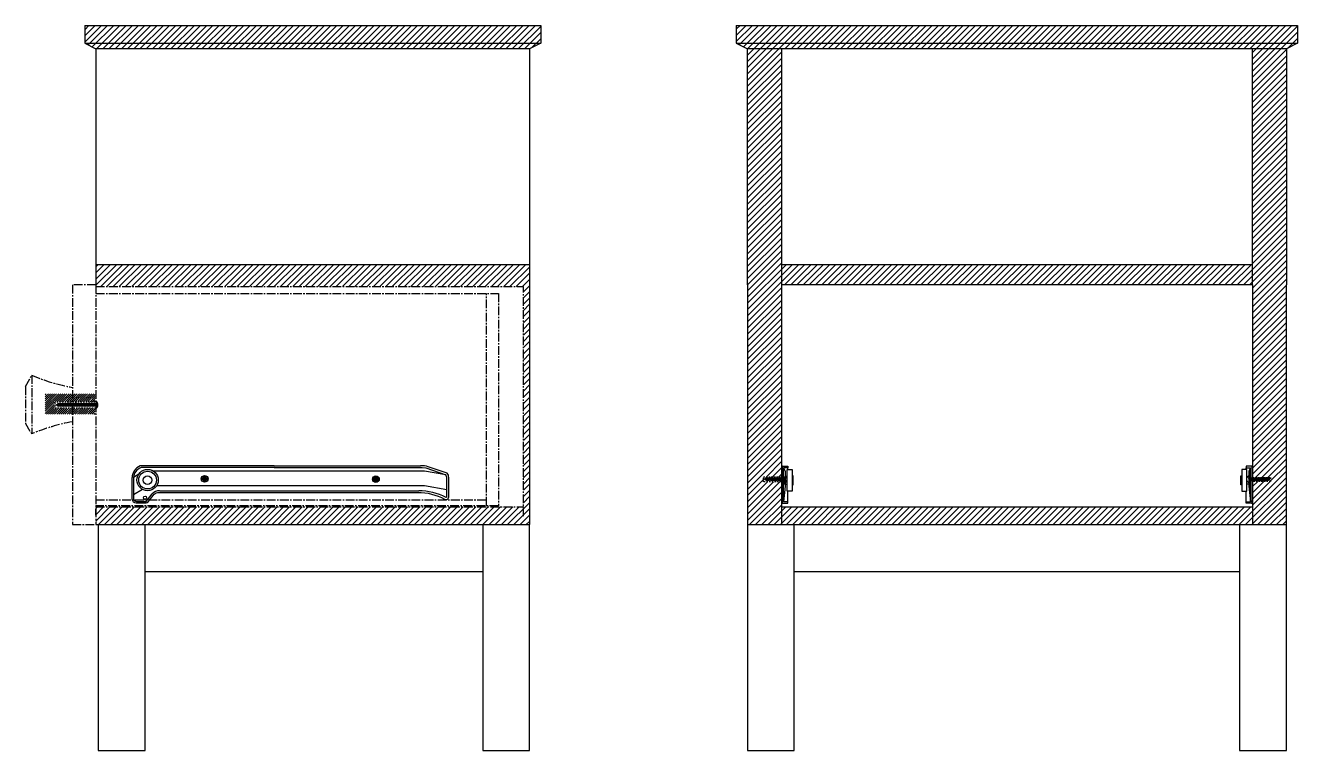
# Model space of a CAD drawing. Header units: centimetres. Extents: x -118 to 1001, y -481 to 203.
# Drawn here: x 528.3 to 637.1, y -131.3 to -69.3 of the extents above; entities that cross this region are included whole.
import ezdxf

# ---------------------------------------------------------------- set-up
doc = ezdxf.new("R2010")
doc.units = ezdxf.units.CM
doc.header["$MEASUREMENT"] = 0
doc.linetypes.add('CENTER2', pattern=[1.125, 0.75, -0.125, 0.125, -0.125])
doc.linetypes.add('HIDDEN2', pattern=[0.1875, 0.125, -0.0625])
for name, color, linetype in [('A-Furn', 8, 'Continuous'), ('binari', 1, 'Continuous'), ('cassetto', 2, 'Continuous'), ('linee di prosp', 6, 'Continuous'), ('linee in prospettp', 252, 'Continuous'), ('retini', 245, 'Continuous'), ('viti e cerniere', 3, 'Continuous')]:
    doc.layers.add(name, color=color, linetype=linetype)

# ---------------------------------------------------------------- blocks, each defined once
blk = doc.blocks.new('binariocomodino')
at = {"layer": 'linee di prosp'}
for p, q in [((0.36, 2.28), (-0.09, 1.98)), ((11.96, 2.84), (0.58, 2.84)), ((11.96, 2.54), (1.61, 2.54)), ((11.96, 2.98), (24.47, 2.98)), ((11.96, 2.84), (24.59, 2.84)), ((24.8, 2.54), (11.96, 2.54)), ((24.59, 2.84), (24.91, 2.81)), ((26.62, 2.22), (24.8, 2.54)), ((24.91, 2.81), (26.62, 2.22)), ((26.71, 1.99), (26.62, 2.22)), ((-0.22, 1.98), (-0.22, 0.17)), ((-0.09, 1.98), (-0.09, 0.17)), ((11.96, 1.27), (1.88, 1.27)), ((24.8, 1.27), (11.96, 1.27)), ((26.71, 0.94), (24.8, 1.27)), ((26.71, 0.33), (26.71, 1.99)), ((0.68, 0.97), (-0.09, 0.52)), ((1, -0.06), (1.52, 0.58)), ((2.16, 0.86), (11.96, 0.86)), ((11.96, 0.86), (24.31, 0.86)), ((11.96, 0.72), (24.23, 0.72)), ((26.65, 0.28), (26.71, 0.33)), ((0.15, -0.19), (1, -0.19)), ((0.18, -0.06), (1, -0.06))]:
    blk.add_line(p, q, dxfattribs=at)
blk.add_lwpolyline([(11.96, 2.98), (0.48, 2.98)], dxfattribs=at)
for points in [[(24.23, 0.72, -0.127421), (26.51, 0.13, 0.641777), (26.88, 0.4), (26.88, 0.4), (26.88, 2, 0.188431), (26.74, 2.35), (26.74, 2.35), (25.13, 2.91, 0.116572), (24.47, 2.98), (24.47, 2.98)], [(1.16, -0.09), (1.68, 0.55, -0.245262), (2.07, 0.72), (2.07, 0.72), (11.96, 0.72)]]:
    blk.add_lwpolyline(points, format="xyb", dxfattribs=at)
for centre, radius in [((1.12, 1.77), 0.91), ((1.12, 1.77), 0.76), ((1.12, 1.77), 0.366), ((6.01, 1.89), 0.194), ((20.66, 1.86), 0.194), ((0.9, 0.26), 0.14)]:
    blk.add_circle(centre, radius, dxfattribs=at)
for centre, radius, start, end in [((0.93, 1.93), 1.14, 112.8559, 177.4408), ((0.9, 1.9), 0.992, 108.7759, 175.2919), ((0.15, 0.18), 0.364, 181.4932, 270.0808), ((0.17, 0.2), 0.256, 186.2821, 273.1893), ((2.11, 0.1), 0.764, 86.8612, 141.065), ((24.31, -4.14), 5, 62.1698, 90), ((0.88, 0.19), 0.392, 287.1811, 315.4213)]:
    blk.add_arc(centre, radius, start, end, dxfattribs=at)
blk = doc.blocks.new('binariocomodinoprosp')
at = {"layer": 'linee di prosp'}
for p, q in [((-0.03, 3.14), (-0.03, 0.02)), ((0, 3.16), (0.47, 3.16)), ((0.1, 0.12), (0.1, 3.02)), ((0.47, 3.02), (0.1, 3.02)), ((0.1, 3.02), (0.23, 2.72)), ((0.23, 2.72), (0.23, 1.45)), ((0.47, 3.16), (0.47, 3.02)), ((0.23, 1.45), (0.1, 0.12)), ((0, 0), (0.47, 0)), ((0.47, 0.12), (0.1, 0.12)), ((0.47, 0), (0.47, 0.12))]:
    blk.add_line(p, q, dxfattribs=at)
for points in [[(0.39, 2.26), (0.18, 2.26), (0.18, 1.63), (0.39, 1.63)], [(0.82, 1.58), (0.92, 1.58), (0.92, 2.33), (0.82, 2.33)]]:
    blk.add_lwpolyline(points, dxfattribs=at)
blk.add_lwpolyline([(0.39, 2.87), (0.82, 2.87), (0.82, 1.03), (0.39, 1.03)], close=True, dxfattribs=at)
for centre, start, end in [((0, 3.13), 87.1352, 172.8843), ((0, 0.03), 198.031, 272.8648)]:
    blk.add_arc(centre, 0.0309, start, end, dxfattribs=at)
at = {"layer": 'linee in prospettp'}
for p, q in [((0.47, 2.87), (0.47, 3.02)), ((0.47, 0.12), (0.47, 1.03))]:
    blk.add_line(p, q, dxfattribs=at)

msp = doc.modelspace()

# ---------------------------------------------------------------- hatches: boundary and pattern name
at = {"layer": 'retini'}
h = msp.add_hatch(dxfattribs=at)
h.set_pattern_fill('ANSI31', color=256, scale=3)
h.paths.add_polyline_path([(572.36, -69.26), (533.36, -69.26), (533.36, -70.76), (572.36, -70.76)])
h.paths.add_polyline_path([(572.36, -70.76), (533.36, -70.76), (534.31, -71.26), (571.4, -71.26)])
h = msp.add_hatch(dxfattribs=at)
h.set_pattern_fill('ANSI31', color=256, scale=3)
h.paths.add_polyline_path([(592.95, -71.26), (590.05, -71.26), (590.05, -91.44), (590.05, -111.94), (592.95, -111.94), (592.95, -108.28), (591.41, -108.28), (591.41, -107.84), (592.95, -107.84), (592.95, -91.44)])
h.paths.add_polyline_path([(636.14, -71.26), (633.24, -71.26), (633.24, -91.44), (633.24, -107.9), (634.79, -107.9), (634.79, -108.24), (633.24, -108.24), (633.24, -111.94), (636.14, -111.94), (636.14, -91.44)])
h.paths.add_polyline_path([(633.24, -89.69), (592.95, -89.69), (592.95, -91.44), (633.24, -91.44)])
h.paths.add_polyline_path([(633.24, -110.43), (592.95, -110.43), (592.95, -111.94), (633.24, -111.94)])
h.paths.add_polyline_path([(637.09, -69.26), (589.09, -69.26), (589.09, -70.76), (637.09, -70.76)])
h.paths.add_polyline_path([(637.09, -70.76), (589.09, -70.76), (590.05, -71.26), (636.14, -71.26)])
h = msp.add_hatch(dxfattribs=at)
h.set_pattern_fill('ANSI31', color=256, scale=3)
h.paths.add_polyline_path([(571.4, -89.69), (534.31, -89.69), (534.31, -91.59), (570.88, -91.59), (570.88, -110.43), (534.31, -110.43), (534.31, -111.94), (571.4, -111.94)])
h = msp.add_hatch(dxfattribs=at)
h.set_pattern_fill('ANSI31', color=256)
h.set_pattern_definition([(45, (405.99261, -134.67835), (-0.08838835, 0.08838835), [])])
h.paths.add_polyline_path([(530.76, -101.42), (532.31, -101.42), (532.31, -100.75), (529.99, -100.75), (529.99, -102.51), (532.31, -102.51), (532.31, -102.02), (530.76, -102.02)])
h.paths.add_polyline_path([(534.26, -102.02), (532.31, -102.02), (532.31, -102.51), (534.26, -102.51)])
h.paths.add_polyline_path([(534.26, -100.75), (532.31, -100.75), (532.31, -101.42), (534.26, -101.43)])

# ---------------------------------------------------------------- linework, layer by layer
at = {"layer": 'A-Furn'}
for p, q in [((533.36, -69.26), (533.36, -70.76)), ((533.36, -69.26), (572.36, -69.26)), ((572.36, -69.26), (572.36, -70.76)), ((589.09, -69.26), (637.09, -69.26)), ((589.09, -69.26), (589.09, -70.76)), ((637.09, -69.26), (637.09, -70.76)), ((533.36, -70.76), (534.31, -71.26)), ((571.4, -71.26), (534.31, -71.26)), ((534.31, -71.26), (534.31, -91.6)), ((572.36, -70.76), (571.4, -71.26)), ((571.4, -71.26), (571.4, -111.94)), ((589.09, -70.76), (590.05, -71.26)), ((636.14, -71.26), (590.05, -71.26)), ((637.09, -70.76), (636.14, -71.26)), ((534.31, -89.69), (571.4, -89.69)), ((592.95, -89.69), (633.24, -89.69)), ((590.05, -91.44), (590.05, -111.94)), ((633.24, -91.44), (592.95, -91.44)), ((592.95, -91.44), (592.95, -111.94)), ((633.24, -91.44), (633.24, -111.94)), ((636.14, -111.94), (636.14, -91.44)), ((592.95, -110.43), (633.24, -110.43)), ((534.31, -111.94), (571.4, -111.94)), ((590.05, -111.94), (636.14, -111.94))]:
    msp.add_line(p, q, dxfattribs=at)
at = {"layer": 'A-Furn', "linetype": 'CENTER2'}
for p, q in [((534.31, -91.59), (570.88, -91.59)), ((570.88, -111.23), (570.88, -91.59)), ((534.31, -110.43), (570.88, -110.43))]:
    msp.add_line(p, q, dxfattribs=at)
at = {"layer": 'A-Furn'}
for points in [[(590.05, -91.44), (590.05, -71.26)], [(592.95, -71.26), (592.95, -91.44)], [(633.24, -91.44), (633.24, -71.26)], [(636.14, -71.26), (636.14, -91.44)]]:
    msp.add_lwpolyline(points, dxfattribs=at)
at = {"layer": 'binari'}
msp.add_line((534.31, -111.94), (534.52, -111.94), dxfattribs=at)
at = {"layer": 'cassetto', "linetype": 'CENTER2'}
for p, q in [((534.31, -91.44), (532.31, -91.44)), ((532.31, -91.44), (532.31, -111.94)), ((534.31, -91.44), (534.31, -111.94)), ((534.31, -92.17), (568.74, -92.17)), ((567.74, -110.32), (567.74, -92.17)), ((568.74, -92.17), (568.74, -110.32)), ((528.29, -100.12), (528.83, -99.16)), ((528.83, -99.16), (528.83, -104.19)), ((528.29, -100.12), (528.29, -103.3)), ((528.29, -103.3), (528.83, -104.19)), ((534.31, -109.82), (567.74, -109.82)), ((568.74, -110.32), (534.31, -110.32)), ((532.31, -111.94), (534.31, -111.94))]:
    msp.add_line(p, q, dxfattribs=at)
at = {"layer": 'cassetto'}
msp.add_line((534.31, -111.12), (534.31, -110.62), dxfattribs=at)
at = {"layer": 'cassetto', "linetype": 'CENTER2'}
for centre, start, end in [((535.07, -84.68), 246.6719, 259.9369), ((535.07, -118.67), 100.0631, 113.3281)]:
    msp.add_arc(centre, 15.77, start, end, dxfattribs=at)
at = {"layer": 'linee di prosp'}
for p, q in [((533.36, -70.76), (572.36, -70.76)), ((589.09, -70.76), (637.09, -70.76)), ((633.16, -106.95), (632.69, -106.95)), ((632.69, -106.95), (632.69, -107.09)), ((632.69, -107.09), (633.06, -107.09)), ((633.06, -107.09), (632.94, -107.39)), ((632.94, -107.39), (632.94, -108.66)), ((633.06, -109.99), (633.06, -107.09)), ((633.19, -106.97), (633.19, -110.09)), ((632.94, -108.66), (633.06, -109.99)), ((632.69, -110.11), (632.69, -109.99)), ((632.69, -109.99), (633.06, -109.99)), ((633.16, -110.11), (632.69, -110.11)), ((534.52, -111.94), (534.52, -131.26)), ((538.52, -131.26), (538.52, -111.94)), ((567.4, -111.94), (567.4, -131.26)), ((571.4, -131.26), (571.4, -111.94)), ((590.05, -111.94), (590.05, -131.26)), ((594.05, -131.26), (594.05, -111.94)), ((632.14, -111.94), (632.14, -131.26)), ((636.14, -131.26), (636.14, -111.94)), ((538.52, -115.94), (567.4, -115.94)), ((594.05, -115.94), (632.14, -115.94)), ((534.52, -131.26), (538.52, -131.26)), ((567.4, -131.26), (571.4, -131.26)), ((590.05, -131.26), (594.05, -131.26)), ((632.14, -131.26), (636.14, -131.26))]:
    msp.add_line(p, q, dxfattribs=at)
at = {"layer": 'linee di prosp', "linetype": 'HIDDEN2'}
for p, q in [((534.25, -101.48), (530.82, -101.48)), ((530.82, -101.48), (530.82, -101.95)), ((530.82, -101.95), (534.26, -101.95)), ((591.41, -108.28), (591.41, -107.84)), ((591.41, -107.84), (592.93, -107.84)), ((592.92, -108.28), (591.41, -108.28)), ((633.24, -107.9), (634.79, -107.9)), ((634.79, -108.24), (633.26, -108.24)), ((634.79, -107.9), (634.79, -108.24))]:
    msp.add_line(p, q, dxfattribs=at)
at = {"layer": 'linee di prosp'}
msp.add_lwpolyline([(632.77, -107.24), (632.34, -107.24), (632.34, -109.08), (632.77, -109.08)], close=True, dxfattribs=at)
for points in [[(632.34, -108.53), (632.25, -108.53), (632.25, -107.78), (632.34, -107.78)], [(632.77, -107.85), (632.98, -107.85), (632.98, -108.48), (632.77, -108.48)]]:
    msp.add_lwpolyline(points, dxfattribs=at)
for centre, start, end in [((633.16, -106.98), 7.1157, 92.8648), ((633.16, -110.08), 267.1352, 341.969)]:
    msp.add_arc(centre, 0.0309, start, end, dxfattribs=at)
at = {"layer": 'linee in prospettp'}
for p, q in [((632.69, -107.24), (632.69, -107.09)), ((632.69, -109.99), (632.69, -109.08))]:
    msp.add_line(p, q, dxfattribs=at)
at = {"layer": 'viti e cerniere'}
for p, q in [((531.18, -101.61), (531.1, -101.61)), ((531.31, -101.61), (531.24, -101.61)), ((531.45, -101.61), (531.37, -101.61)), ((531.58, -101.61), (531.51, -101.61)), ((531.72, -101.61), (531.64, -101.61)), ((531.85, -101.61), (531.78, -101.61)), ((531.99, -101.61), (531.91, -101.61)), ((532.13, -101.61), (532.05, -101.61)), ((532.26, -101.61), (532.19, -101.61)), ((532.4, -101.61), (532.32, -101.61)), ((532.53, -101.61), (532.46, -101.61)), ((532.67, -101.61), (532.59, -101.61)), ((532.8, -101.61), (532.73, -101.61)), ((532.94, -101.61), (532.86, -101.61)), ((533.08, -101.61), (533, -101.61)), ((533.21, -101.61), (533.13, -101.61)), ((533.35, -101.61), (533.27, -101.61)), ((533.48, -101.61), (533.41, -101.61)), ((533.62, -101.61), (533.54, -101.61)), ((533.75, -101.61), (533.68, -101.61)), ((533.89, -101.61), (533.81, -101.61)), ((534.02, -101.61), (533.95, -101.61)), ((534.11, -101.8), (534.03, -101.8)), ((534.16, -101.61), (534.08, -101.61)), ((534.25, -101.8), (534.17, -101.8)), ((534.3, -101.61), (534.22, -101.61)), ((534.33, -101.8), (534.3, -101.8)), ((543.42, -108.08), (543.42, -107.98)), ((543.42, -107.98), (543.57, -107.98)), ((543.57, -108.08), (543.42, -108.08)), ((543.57, -107.83), (543.67, -107.83)), ((543.57, -107.98), (543.57, -107.83)), ((543.57, -107.98), (543.67, -108.08)), ((543.57, -108.08), (543.67, -107.98)), ((543.57, -108.23), (543.57, -108.08)), ((543.67, -108.23), (543.57, -108.23)), ((543.67, -107.83), (543.67, -107.98)), ((543.67, -107.98), (543.82, -107.98)), ((543.67, -108.08), (543.67, -108.23)), ((543.82, -108.08), (543.67, -108.08)), ((543.82, -107.98), (543.82, -108.08)), ((558.07, -108.1), (558.07, -108)), ((558.07, -108), (558.22, -108)), ((558.22, -108.1), (558.07, -108.1)), ((558.22, -107.85), (558.32, -107.85)), ((558.22, -108), (558.22, -107.85)), ((558.22, -108), (558.32, -108.1)), ((558.22, -108.1), (558.32, -108)), ((558.22, -108.25), (558.22, -108.1)), ((558.32, -108.25), (558.22, -108.25)), ((558.32, -107.85), (558.32, -108)), ((558.32, -108), (558.47, -108)), ((558.32, -108.1), (558.32, -108.25)), ((558.47, -108.1), (558.32, -108.1)), ((558.47, -108), (558.47, -108.1)), ((591.74, -107.96), (591.66, -107.96)), ((591.87, -107.96), (591.8, -107.96)), ((592.01, -107.96), (591.93, -107.96)), ((592.15, -107.96), (592.07, -107.96)), ((592.28, -107.96), (592.21, -107.96)), ((592.42, -107.96), (592.34, -107.96)), ((592.55, -107.96), (592.48, -107.96)), ((592.69, -107.96), (592.61, -107.96)), ((592.82, -107.96), (592.75, -107.96)), ((592.96, -107.96), (592.88, -107.96)), ((593.05, -108.15), (592.97, -108.15)), ((593.1, -107.96), (593.02, -107.96)), ((593.18, -108.15), (593.1, -108.15)), ((593.23, -107.96), (593.15, -107.96)), ((593.26, -108.15), (593.24, -108.15)), ((632.93, -108.15), (632.96, -108.15)), ((632.96, -107.96), (633.04, -107.96)), ((633.01, -108.15), (633.09, -108.15)), ((633.1, -107.96), (633.18, -107.96)), ((633.15, -108.15), (633.23, -108.15)), ((633.24, -107.96), (633.31, -107.96)), ((633.37, -107.96), (633.45, -107.96)), ((633.51, -107.96), (633.58, -107.96)), ((633.64, -107.96), (633.72, -107.96)), ((633.78, -107.96), (633.85, -107.96)), ((633.91, -107.96), (633.99, -107.96)), ((634.05, -107.96), (634.13, -107.96)), ((634.18, -107.96), (634.26, -107.96)), ((634.32, -107.96), (634.4, -107.96)), ((634.46, -107.96), (634.53, -107.96))]:
    msp.add_line(p, q, dxfattribs=at)
for points in [[(531.13, -101.8), (531.07, -101.8), (530.91, -101.71), (531.04, -101.63)], [(531.1, -101.56), (531.04, -101.63), (531.03, -101.65), (531.03, -101.75), (531.1, -101.56), (531.1, -101.61), (531.08, -101.71), (531.03, -101.75)], [(531.24, -101.56), (531.18, -101.61), (531.13, -101.8), (531.13, -101.85), (531.24, -101.56), (531.24, -101.61), (531.19, -101.8), (531.13, -101.85)], [(531.37, -101.56), (531.31, -101.61), (531.26, -101.8), (531.26, -101.85), (531.37, -101.56), (531.37, -101.61), (531.32, -101.8), (531.26, -101.85)], [(531.51, -101.56), (531.45, -101.61), (531.4, -101.8), (531.4, -101.85), (531.51, -101.56), (531.51, -101.61), (531.46, -101.8), (531.4, -101.85)], [(531.64, -101.56), (531.58, -101.61), (531.53, -101.8), (531.53, -101.85), (531.64, -101.56), (531.64, -101.61), (531.59, -101.8), (531.53, -101.85)], [(531.78, -101.56), (531.72, -101.61), (531.67, -101.8), (531.67, -101.85), (531.78, -101.56), (531.78, -101.61), (531.73, -101.8), (531.67, -101.85)], [(531.91, -101.56), (531.85, -101.61), (531.8, -101.8), (531.8, -101.85), (531.91, -101.56), (531.91, -101.61), (531.86, -101.8), (531.8, -101.85)], [(532.05, -101.56), (531.99, -101.61), (531.94, -101.8), (531.94, -101.85), (532.05, -101.56), (532.05, -101.61), (532, -101.8), (531.94, -101.85)], [(532.19, -101.56), (532.13, -101.61), (532.08, -101.8), (532.08, -101.85), (532.19, -101.56), (532.19, -101.61), (532.14, -101.8), (532.08, -101.85)], [(532.32, -101.56), (532.26, -101.61), (532.21, -101.8), (532.21, -101.85), (532.32, -101.56), (532.32, -101.61), (532.27, -101.8), (532.21, -101.85)], [(532.46, -101.56), (532.4, -101.61), (532.35, -101.8), (532.35, -101.85), (532.46, -101.56), (532.46, -101.61), (532.41, -101.8), (532.35, -101.85)], [(532.59, -101.56), (532.53, -101.61), (532.48, -101.8), (532.48, -101.85), (532.59, -101.56), (532.59, -101.61), (532.54, -101.8), (532.48, -101.85)], [(532.73, -101.56), (532.67, -101.61), (532.62, -101.8), (532.62, -101.85), (532.73, -101.56), (532.73, -101.61), (532.68, -101.8), (532.62, -101.85)], [(532.86, -101.56), (532.8, -101.61), (532.75, -101.8), (532.75, -101.85), (532.86, -101.56), (532.86, -101.61), (532.81, -101.8), (532.75, -101.85)], [(533, -101.56), (532.94, -101.61), (532.89, -101.8), (532.89, -101.85), (533, -101.56), (533, -101.61), (532.95, -101.8), (532.89, -101.85)], [(533.13, -101.56), (533.08, -101.61), (533.03, -101.8), (533.03, -101.85), (533.13, -101.56), (533.13, -101.61), (533.08, -101.8), (533.03, -101.85)], [(533.27, -101.56), (533.21, -101.61), (533.16, -101.8), (533.16, -101.85), (533.27, -101.56), (533.27, -101.61), (533.22, -101.8), (533.16, -101.85)], [(533.41, -101.56), (533.35, -101.61), (533.3, -101.8), (533.3, -101.85), (533.41, -101.56), (533.41, -101.61), (533.36, -101.8), (533.3, -101.85)], [(533.54, -101.56), (533.48, -101.61), (533.43, -101.8), (533.43, -101.85), (533.54, -101.56), (533.54, -101.61), (533.49, -101.8), (533.43, -101.85)], [(533.68, -101.56), (533.62, -101.61), (533.57, -101.8), (533.57, -101.85), (533.68, -101.56), (533.68, -101.61), (533.63, -101.8), (533.57, -101.85)], [(533.81, -101.56), (533.75, -101.61), (533.7, -101.8), (533.7, -101.85), (533.81, -101.56), (533.81, -101.61), (533.76, -101.8), (533.7, -101.85)], [(533.95, -101.56), (533.89, -101.61), (533.84, -101.8), (533.84, -101.85), (533.95, -101.56), (533.95, -101.61), (533.9, -101.8), (533.84, -101.85)], [(534.08, -101.56), (534.02, -101.61), (533.97, -101.8), (533.97, -101.85), (534.08, -101.56), (534.08, -101.61), (534.03, -101.8), (533.97, -101.85)], [(534.22, -101.56), (534.16, -101.61), (534.11, -101.8), (534.11, -101.85), (534.22, -101.56), (534.22, -101.61), (534.17, -101.8), (534.11, -101.85)], [(534.33, -101.58), (534.3, -101.61), (534.25, -101.8), (534.25, -101.85), (534.33, -101.62)], [(534.33, -101.71), (534.3, -101.8), (534.25, -101.85)], [(591.69, -108.15), (591.63, -108.15), (591.47, -108.06), (591.6, -107.98)], [(591.66, -107.91), (591.6, -107.98), (591.59, -108.01), (591.59, -108.1), (591.66, -107.91), (591.66, -107.96), (591.64, -108.06), (591.59, -108.1)], [(591.8, -107.91), (591.74, -107.96), (591.69, -108.15), (591.69, -108.21), (591.8, -107.91), (591.8, -107.96), (591.75, -108.15), (591.69, -108.21)], [(591.93, -107.91), (591.87, -107.96), (591.83, -108.15), (591.83, -108.21), (591.93, -107.91), (591.93, -107.96), (591.88, -108.15), (591.83, -108.21)], [(592.07, -107.91), (592.01, -107.96), (591.96, -108.15), (591.96, -108.21), (592.07, -107.91), (592.07, -107.96), (592.02, -108.15), (591.96, -108.21)], [(592.21, -107.91), (592.15, -107.96), (592.1, -108.15), (592.1, -108.21), (592.21, -107.91), (592.21, -107.96), (592.16, -108.15), (592.1, -108.21)], [(592.34, -107.91), (592.28, -107.96), (592.23, -108.15), (592.23, -108.21), (592.34, -107.91), (592.34, -107.96), (592.29, -108.15), (592.23, -108.21)], [(592.48, -107.91), (592.42, -107.96), (592.37, -108.15), (592.37, -108.21), (592.48, -107.91), (592.48, -107.96), (592.43, -108.15), (592.37, -108.21)], [(592.61, -107.91), (592.55, -107.96), (592.5, -108.15), (592.5, -108.21), (592.61, -107.91), (592.61, -107.96), (592.56, -108.15), (592.5, -108.21)], [(592.75, -107.91), (592.69, -107.96), (592.64, -108.15), (592.64, -108.21), (592.75, -107.91), (592.75, -107.96), (592.7, -108.15), (592.64, -108.21)], [(592.88, -107.91), (592.82, -107.96), (592.77, -108.15), (592.77, -108.21), (592.88, -107.91), (592.88, -107.96), (592.83, -108.15), (592.77, -108.21)], [(593.02, -107.91), (592.96, -107.96), (592.91, -108.15), (592.91, -108.21), (593.02, -107.91), (593.02, -107.96), (592.97, -108.15), (592.91, -108.21)], [(593.15, -107.91), (593.1, -107.96), (593.05, -108.15), (593.05, -108.21), (593.15, -107.91), (593.15, -107.96), (593.1, -108.15), (593.05, -108.21)], [(593.26, -107.93), (593.23, -107.96), (593.18, -108.15), (593.18, -108.21), (593.26, -107.98)], [(593.26, -108.06), (593.24, -108.15), (593.18, -108.21)], [(632.93, -107.93), (632.96, -107.96), (633.01, -108.15), (633.01, -108.21), (632.93, -107.98)], [(632.93, -108.06), (632.96, -108.15), (633.01, -108.21)], [(633.04, -107.91), (633.1, -107.96), (633.15, -108.15), (633.15, -108.21), (633.04, -107.91), (633.04, -107.96), (633.09, -108.15), (633.15, -108.21)], [(633.18, -107.91), (633.24, -107.96), (633.29, -108.15), (633.29, -108.21), (633.18, -107.91), (633.18, -107.96), (633.23, -108.15), (633.29, -108.21)], [(633.31, -107.91), (633.37, -107.96), (633.42, -108.15), (633.42, -108.21), (633.31, -107.91), (633.31, -107.96), (633.36, -108.15), (633.42, -108.21)], [(633.45, -107.91), (633.51, -107.96), (633.56, -108.15), (633.56, -108.21), (633.45, -107.91), (633.45, -107.96), (633.5, -108.15), (633.56, -108.21)], [(633.58, -107.91), (633.64, -107.96), (633.69, -108.15), (633.69, -108.21), (633.58, -107.91), (633.58, -107.96), (633.63, -108.15), (633.69, -108.21)], [(633.72, -107.91), (633.78, -107.96), (633.83, -108.15), (633.83, -108.21), (633.72, -107.91), (633.72, -107.96), (633.77, -108.15), (633.83, -108.21)], [(633.85, -107.91), (633.91, -107.96), (633.96, -108.15), (633.96, -108.21), (633.85, -107.91), (633.85, -107.96), (633.9, -108.15), (633.96, -108.21)], [(633.99, -107.91), (634.05, -107.96), (634.1, -108.15), (634.1, -108.21), (633.99, -107.91), (633.99, -107.96), (634.04, -108.15), (634.1, -108.21)], [(634.13, -107.91), (634.18, -107.96), (634.23, -108.15), (634.23, -108.21), (634.13, -107.91), (634.13, -107.96), (634.18, -108.15), (634.23, -108.21)], [(634.26, -107.91), (634.32, -107.96), (634.37, -108.15), (634.37, -108.21), (634.26, -107.91), (634.26, -107.96), (634.31, -108.15), (634.37, -108.21)], [(634.4, -107.91), (634.46, -107.96), (634.51, -108.15), (634.51, -108.21), (634.4, -107.91), (634.4, -107.96), (634.45, -108.15), (634.51, -108.21)], [(634.51, -108.15), (634.57, -108.15), (634.73, -108.06), (634.6, -107.98)], [(634.53, -107.91), (634.6, -107.98), (634.6, -108.01), (634.6, -108.1), (634.53, -107.91), (634.53, -107.96), (634.56, -108.06), (634.6, -108.1)]]:
    msp.add_lwpolyline(points, dxfattribs=at)
for points in [[(534.33, -101.99), (534.37, -101.99, 0.451416), (534.37, -101.42), (534.33, -101.42)], [(593.26, -108.34), (593.3, -108.34, 0.451416), (593.3, -107.77), (593.26, -107.77)], [(632.93, -108.34), (632.89, -108.34, -0.451416), (632.89, -107.77), (632.93, -107.77)]]:
    msp.add_lwpolyline(points, format="xyb", close=True, dxfattribs=at)
for centre in [(543.62, -108.03), (558.27, -108.05)]:
    msp.add_circle(centre, 0.288, dxfattribs=at)

# ---------------------------------------------------------------- block references
at = {"layer": 'linee di prosp'}
msp.add_blockref('binariocomodino', (537.62, -109.9), dxfattribs=at)
at = {"layer": 'linee in prospettp'}
msp.add_blockref('binariocomodinoprosp', (593.04, -110.11), dxfattribs=at)

doc.saveas('drawing.dxf')
